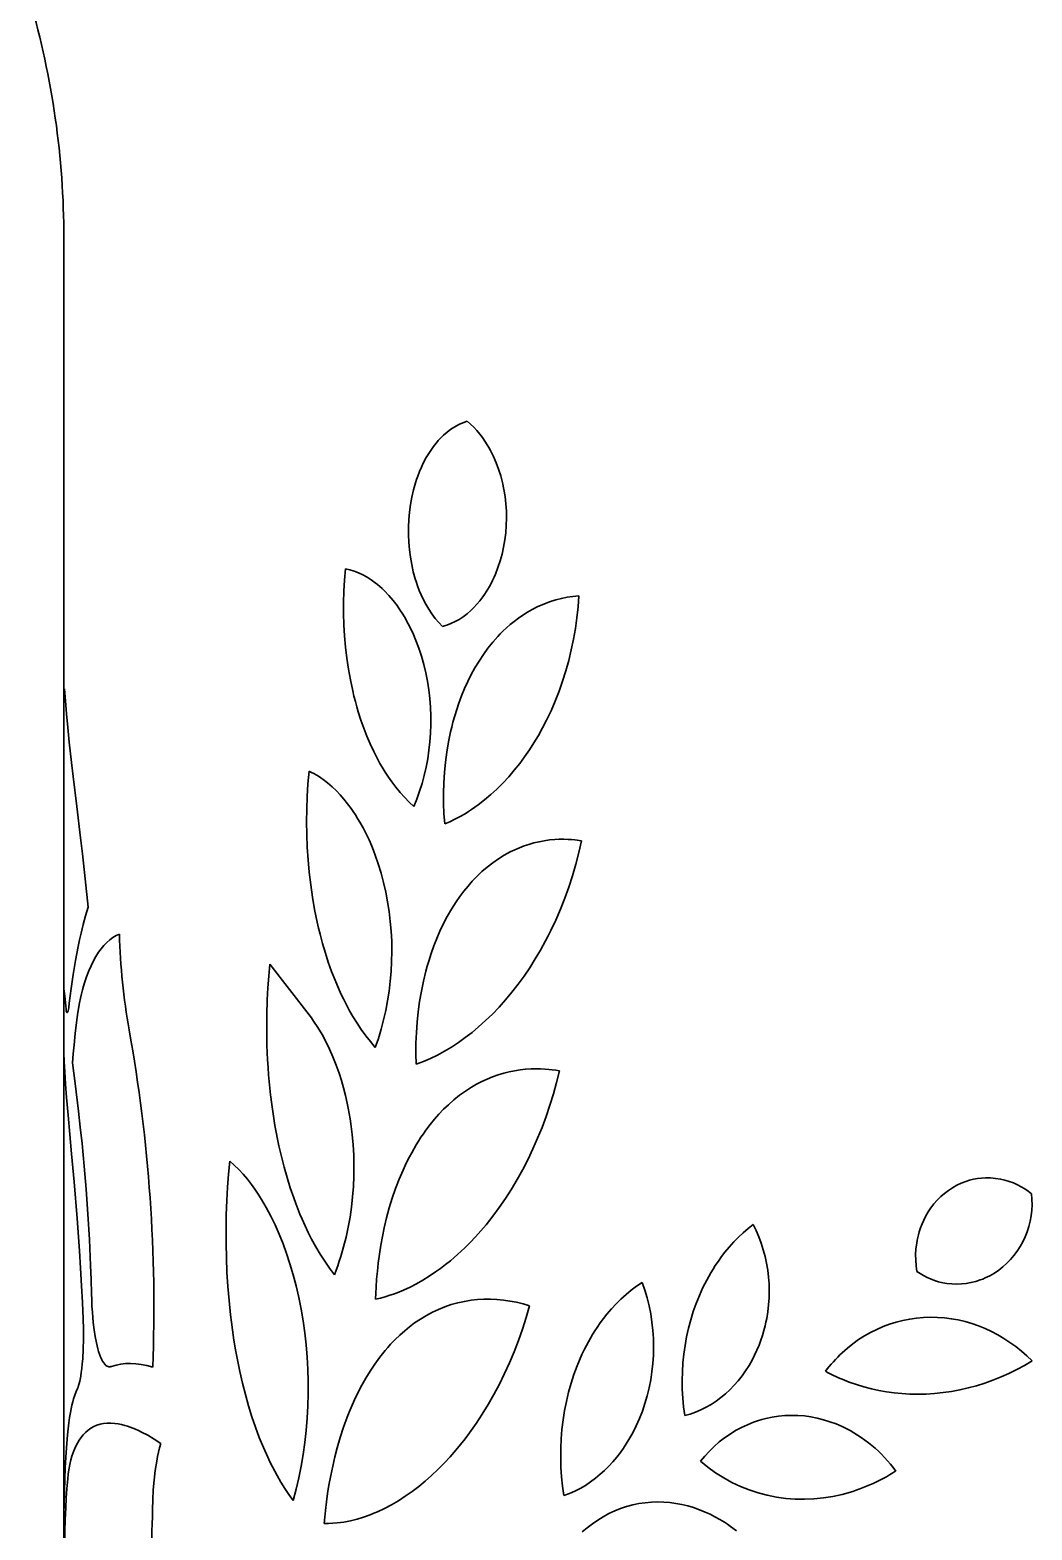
# Model space of a CAD drawing. Extents: x -234 to 1000, y -95 to 506.
# Drawn here: x 933.94 to 955.25, y 118.27 to 150.15 of the extents above; entities that cross this region are included whole.
import ezdxf

# ---------------------------------------------------------------- set-up
doc = ezdxf.new("R2010")
doc.units = 0
doc.header["$LTSCALE"] = 7
doc.header["$MEASUREMENT"] = 0
doc.layers.add('8', color=250, linetype='CONTINUOUS', lineweight=15)

msp = doc.modelspace()

# ---------------------------------------------------------------- linework, layer by layer
at = {"layer": '8', "lineweight": 30}
msp.add_line((934.6571, 66.9665), (934.6571, 145.7345), dxfattribs=at)
at = {"layer": '8', "lineweight": 30, "ltscale": 0.03407}
msp.add_line((939.8738, 129.2199), (939.0415, 130.2989), dxfattribs=at)
at = {"layer": '8', "lineweight": 30, "ltscale": 0.004396}
msp.add_line((934.6593, 128.4153), (934.6571, 128.2395), dxfattribs=at)
at = {"layer": '8', "lineweight": 30}
for points in [[(943.2352, 141.8396), (943.1459, 141.8073), (943.0586, 141.7677), (942.9735, 141.7211), (942.891, 141.6678), (942.8113, 141.6079), (942.7345, 141.5418), (942.661, 141.4698), (942.6199, 141.4256), (942.58, 141.3795), (942.5407, 141.331), (942.5027, 141.2807), (942.4309, 141.1761), (942.3643, 141.0656), (942.303, 140.9496), (942.2607, 140.8598), (942.2213, 140.7675), (942.185, 140.6728), (942.1598, 140.6004), (942.1362, 140.5269), (942.0943, 140.3769), (942.0593, 140.2235), (942.0312, 140.0672), (942.01, 139.9089), (941.9957, 139.749), (941.9884, 139.5882), (941.9879, 139.4271), (941.9944, 139.2664), (942.0078, 139.1065), (942.0281, 138.9482), (942.0553, 138.792), (942.0897, 138.637), (942.1312, 138.4853), (942.1546, 138.4109), (942.1797, 138.3376), (942.2159, 138.2417), (942.2552, 138.1481), (942.2976, 138.057), (942.3549, 137.9471), (942.4168, 137.8419), (942.4833, 137.742), (942.5542, 137.6477), (942.6294, 137.5596), (942.7088, 137.4781)], [(942.7088, 137.4781), (942.7545, 137.4898), (942.8, 137.5036), (942.8901, 137.5371), (942.9787, 137.5783), (943.0656, 137.6269), (943.1504, 137.6827), (943.2327, 137.7454), (943.3123, 137.8145), (943.3795, 137.8801), (943.4442, 137.9501), (943.5063, 138.0243), (943.5657, 138.1025), (943.6037, 138.1567), (943.6403, 138.2125), (943.7096, 138.3285), (943.7436, 138.3913), (943.776, 138.4554), (943.8071, 138.5217), (943.8367, 138.5893), (943.8904, 138.7271), (943.9374, 138.8692), (943.9776, 139.0147), (944.0108, 139.1633), (944.0368, 139.3142), (944.0557, 139.4668), (944.0675, 139.6207), (944.0719, 139.7752), (944.0692, 139.9297), (944.0592, 140.0837), (944.042, 140.2366), (944.0177, 140.3878), (943.9862, 140.5368), (943.9486, 140.6803), (943.9043, 140.8206), (943.8534, 140.9571), (943.7961, 141.0893), (943.7326, 141.2164), (943.6986, 141.278), (943.6631, 141.338), (943.6135, 141.4156), (943.5615, 141.4903), (943.507, 141.5618), (943.443, 141.6383), (943.3763, 141.7102), (943.307, 141.7774), (943.2352, 141.8396)], [(940.6452, 138.6997), (940.6253, 138.4633), (940.6122, 138.2258), (940.6058, 137.9876), (940.6062, 137.7492), (940.6134, 137.5111), (940.6274, 137.2736), (940.6481, 137.0373), (940.6757, 136.8026), (940.71, 136.57), (940.7513, 136.3399), (940.8004, 136.109), (940.8279, 135.9937), (940.8573, 135.8794), (940.8878, 135.7684), (940.9202, 135.6586), (940.9763, 135.4834), (941.0371, 135.3114), (941.1026, 135.1431), (941.1729, 134.9786), (941.2478, 134.8184), (941.3353, 134.6484), (941.3811, 134.5656), (941.4283, 134.4844), (941.4934, 134.3785), (941.561, 134.2756), (941.631, 134.1757), (941.7182, 134.0602), (941.8088, 133.9495), (941.9028, 133.8439), (942.0002, 133.7435), (942.1007, 133.6487)], [(942.1007, 133.6487), (942.1657, 133.8078), (942.2245, 133.9717), (942.2771, 134.1397), (942.3233, 134.3114), (942.3629, 134.4862), (942.396, 134.6636), (942.4225, 134.8431), (942.4422, 135.0242), (942.4553, 135.2065), (942.4615, 135.3894), (942.461, 135.5725), (942.4535, 135.7588), (942.439, 135.9443), (942.4175, 136.1286), (942.389, 136.3111), (942.3536, 136.4914), (942.3114, 136.6688), (942.2625, 136.8429), (942.207, 137.013), (942.1449, 137.1787), (942.0766, 137.3392), (942.04, 137.4177), (942.0018, 137.4946), (941.9625, 137.5695), (941.9217, 137.6427), (941.8649, 137.7379), (941.8056, 137.8299), (941.744, 137.9184), (941.6585, 138.0306), (941.5691, 138.1358), (941.4762, 138.2337), (941.428, 138.2802), (941.3791, 138.3246), (941.3303, 138.3662), (941.2808, 138.4057), (941.1937, 138.4689), (941.105, 138.5254), (941.0148, 138.575), (940.9234, 138.6174), (940.8312, 138.6525), (940.7383, 138.6799), (940.6452, 138.6997)], [(945.6104, 138.1269), (945.4857, 138.115), (945.3618, 138.0967), (945.239, 138.0719), (945.1177, 138.0408), (944.9893, 138.0003), (944.8629, 137.9527), (944.7389, 137.8981), (944.6175, 137.8365), (944.5182, 137.7799), (944.4208, 137.7187), (944.3256, 137.6529), (944.2327, 137.5827), (944.152, 137.5168), (944.0733, 137.4476), (943.9965, 137.3751), (943.9403, 137.3188), (943.8852, 137.2608), (943.7785, 137.1397), (943.6767, 137.0124), (943.5798, 136.8791), (943.488, 136.7403), (943.4012, 136.5962), (943.3233, 136.4541), (943.2501, 136.3078), (943.1816, 136.1576), (943.118, 136.0039), (943.0592, 135.8468), (943.0139, 135.7136), (942.9719, 135.5784), (942.9334, 135.4415), (942.9068, 135.3382), (942.882, 135.2342), (942.8589, 135.1282), (942.8378, 135.0215), (942.8013, 134.8074), (942.7725, 134.5912), (942.7511, 134.3735), (942.7373, 134.1547), (942.731, 133.9353), (942.7323, 133.7159), (942.741, 133.4969), (942.7572, 133.2786)], [(942.7572, 133.2786), (942.8667, 133.3257), (942.9754, 133.3778), (943.0832, 133.4347), (943.1901, 133.4963), (943.2607, 133.54), (943.3308, 133.5857), (943.4693, 133.6831), (943.6052, 133.7881), (943.7383, 133.9006), (943.8684, 134.0201), (943.9951, 134.1465), (944.1183, 134.2795), (944.2377, 134.4186), (944.3531, 134.5638), (944.4581, 134.7056), (944.5593, 134.8523), (944.6565, 135.0035), (944.7496, 135.159), (944.8385, 135.3187), (944.9231, 135.4822), (944.9718, 135.5821), (945.0188, 135.6832), (945.1079, 135.889), (945.1903, 136.0992), (945.2658, 136.3135), (945.3344, 136.5314), (945.3959, 136.7526), (945.4501, 136.9767), (945.497, 137.2032), (945.5366, 137.4319), (945.5687, 137.6623), (945.5933, 137.8941), (945.6104, 138.1269)], [(935.1726, 131.5073), (935.1094, 132.1123), (935.0507, 132.6417), (935.0111, 132.9862), (934.9326, 133.6523), (934.8574, 134.2844), (934.8221, 134.586), (934.7734, 135.0185), (934.7409, 135.3263), (934.7127, 135.6183), (934.6896, 135.893), (934.6721, 136.1499)], [(939.8727, 134.3981), (939.8493, 134.131), (939.8327, 133.8626), (939.823, 133.5934), (939.82, 133.3237), (939.8239, 133.054), (939.8345, 132.7849), (939.852, 132.5166), (939.8763, 132.2497), (939.9075, 131.9846), (939.9456, 131.7218), (939.9917, 131.4569), (940.0177, 131.3241), (940.0457, 131.1923), (940.0749, 131.0644), (940.1059, 130.9374), (940.1599, 130.7342), (940.2188, 130.5342), (940.2825, 130.3376), (940.3512, 130.1447), (940.4248, 129.9559), (940.511, 129.7544), (940.5564, 129.6557), (940.6032, 129.5586), (940.6679, 129.4315), (940.7353, 129.3072), (940.8054, 129.186), (940.8929, 129.0447), (940.9843, 128.9082), (941.0794, 128.7767), (941.1782, 128.6503), (941.2807, 128.5295)], [(941.2807, 128.5295), (941.3466, 128.7187), (941.4059, 128.9127), (941.4586, 129.1109), (941.5046, 129.3126), (941.5436, 129.5174), (941.5757, 129.7246), (941.6007, 129.9336), (941.6187, 130.1449), (941.6295, 130.3573), (941.6331, 130.5702), (941.6296, 130.7832), (941.6188, 130.9958), (941.6009, 131.2074), (941.5758, 131.4175), (941.5437, 131.6256), (941.5045, 131.8312), (941.4583, 132.0338), (941.4053, 132.2327), (941.3456, 132.4275), (941.2793, 132.6176), (941.2437, 132.7106), (941.2065, 132.8023), (941.1479, 132.937), (941.0858, 133.0681), (941.0204, 133.1953), (940.9517, 133.3185), (940.9062, 133.3949), (940.8595, 133.4694), (940.8131, 133.5397), (940.7656, 133.608), (940.6911, 133.7086), (940.6142, 133.8044), (940.5351, 133.8952), (940.454, 133.9807), (940.3615, 134.0692), (940.267, 134.1506), (940.1706, 134.2244), (940.0725, 134.2905), (939.9731, 134.3485), (939.923, 134.3743), (939.8727, 134.3981)], [(945.67, 132.9207), (945.5273, 132.9394), (945.4559, 132.9458), (945.3846, 132.9501), (945.2897, 132.9527), (945.195, 132.9517), (945.1006, 132.9471), (944.9879, 132.9369), (944.876, 132.9214), (944.7651, 132.9008), (944.6551, 132.875), (944.5464, 132.8441), (944.4451, 132.8103), (944.345, 132.772), (944.2464, 132.7293), (944.1494, 132.6823), (944.0856, 132.6486), (944.0225, 132.613), (943.8989, 132.5363), (943.7786, 132.4525), (943.6618, 132.3616), (943.5488, 132.2641), (943.4396, 132.1601), (943.3447, 132.0612), (943.2532, 131.9575), (943.1651, 131.8492), (943.0805, 131.7365), (942.9993, 131.6196), (942.9505, 131.5445), (942.903, 131.4678), (942.8123, 131.3103), (942.7274, 131.1474), (942.656, 130.9969), (942.5893, 130.8426), (942.5273, 130.6848), (942.4699, 130.5239), (942.4173, 130.36), (942.3867, 130.2562), (942.358, 130.1515), (942.306, 129.9393), (942.2614, 129.724), (942.224, 129.5061), (942.1939, 129.2861), (942.171, 129.0644), (942.1553, 128.8416), (942.1469, 128.6181), (942.1457, 128.3943), (942.1517, 128.1707)], [(942.1517, 128.1707), (942.2279, 128.1981), (942.304, 128.2277), (942.4558, 128.293), (942.6066, 128.3662), (942.7563, 128.4473), (942.9046, 128.536), (943.0512, 128.6322), (943.1959, 128.7355), (943.3386, 128.8458), (943.4789, 128.9628), (943.6276, 129.0966), (943.7731, 129.2377), (943.9151, 129.3859), (944.0536, 129.5408), (944.1881, 129.7023), (944.3186, 129.87), (944.4448, 130.0436), (944.5665, 130.2229), (944.6836, 130.4076), (944.7958, 130.5974), (944.9031, 130.792), (944.96, 130.901), (945.0153, 131.0113), (945.121, 131.2357), (945.2202, 131.4649), (945.3127, 131.6986), (945.3984, 131.9363), (945.477, 132.1777), (945.5486, 132.4224), (945.613, 132.6703), (945.67, 132.9207)], [(934.7733, 129.4702), (934.8113, 129.7783), (934.8553, 130.081), (934.9056, 130.3782), (934.9623, 130.6696), (934.9931, 130.8131), (935.0255, 130.955), (935.0715, 131.1419), (935.1205, 131.326), (935.1726, 131.5073)], [(935.8382, 130.9372), (935.7672, 130.9037), (935.6985, 130.8628), (935.6325, 130.8146), (935.569, 130.759), (935.5081, 130.6964), (935.4498, 130.6267), (935.3941, 130.55), (935.3384, 130.4623), (935.2856, 130.3672), (935.2357, 130.265), (935.1885, 130.1559), (935.1595, 130.082), (935.1317, 130.0054), (935.1031, 129.9205), (935.0758, 129.8326)], [(939.0415, 130.2989), (939.0174, 130.0458), (938.9986, 129.7914), (938.9848, 129.5361), (938.9747, 129.2174), (938.9725, 128.8982), (938.9781, 128.579), (938.9916, 128.2604), (939.0013, 128.1016), (939.013, 127.9432), (939.0317, 127.7328), (939.0539, 127.5234), (939.0797, 127.3152), (939.123, 127.0185), (939.1476, 126.871), (939.174, 126.7244), (939.2023, 126.5794), (939.2325, 126.4355), (939.2849, 126.207), (939.3423, 125.9817), (939.4049, 125.7598), (939.4726, 125.5418), (939.5455, 125.3281), (939.5882, 125.2114), (939.6326, 125.0961), (939.6772, 124.9858), (939.7233, 124.877), (939.7883, 124.7322), (939.8561, 124.5905), (939.9267, 124.4519), (940.0153, 124.2901), (940.108, 124.1333), (940.2048, 123.9819), (940.3058, 123.8361), (940.4109, 123.6961)], [(935.0758, 129.8326), (935.053, 129.752), (935.0315, 129.6669), (935.0104, 129.5737), (934.9905, 129.476), (934.9551, 129.2723), (934.924, 129.0541), (934.8969, 128.8232), (934.8735, 128.5811), (934.8582, 128.3931), (934.8446, 128.2003)], [(934.6571, 129.7123), (934.6579, 129.7395), (934.6586, 129.7436), (934.6589, 129.7447), (934.6592, 129.7451), (934.6594, 129.7452), (934.6596, 129.7452), (934.6598, 129.7452), (934.6601, 129.7448), (934.6613, 129.7421), (934.6655, 129.7207), (934.6778, 129.6202), (934.6974, 129.4103)], [(934.6974, 129.4103), (934.7043, 129.3439), (934.7099, 129.3089), (934.716, 129.2842), (934.7226, 129.2705), (934.7261, 129.268), (934.7297, 129.2683), (934.7334, 129.2716), (934.7379, 129.2792), (934.747, 129.3064), (934.7538, 129.3367), (934.7605, 129.3746), (934.7733, 129.4702)], [(940.4109, 123.6961), (940.4474, 123.7902), (940.4824, 123.8857), (940.5164, 123.9846), (940.5488, 124.0848), (940.6078, 124.2871), (940.6601, 124.4937), (940.7055, 124.7041), (940.7438, 124.9178), (940.7751, 125.1341), (940.7991, 125.3525), (940.816, 125.5723), (940.8256, 125.7932), (940.8279, 126.0144), (940.823, 126.2355), (940.8108, 126.456), (940.7913, 126.6752), (940.7636, 126.9003), (940.7468, 127.0126), (940.7281, 127.1242), (940.7077, 127.2339), (940.6854, 127.3427), (940.6482, 127.5052), (940.607, 127.6652), (940.5616, 127.8227), (940.5121, 127.9773), (940.4495, 128.1535), (940.3815, 128.3247), (940.3085, 128.4906), (940.2306, 128.6505), (940.1479, 128.804), (940.0607, 128.9504), (939.9693, 129.0892), (939.922, 129.1556), (939.8738, 129.2199)], [(935.0707, 122.755), (935.0539, 123.1088), (935.0351, 123.4594), (935.0128, 123.8325), (934.9887, 124.2006), (934.9378, 124.8941), (934.8735, 125.674), (934.8213, 126.2663), (934.7479, 127.089), (934.7163, 127.4649), (934.6946, 127.7478), (934.6772, 128.0112), (934.6661, 128.2216), (934.6593, 128.4153)], [(934.8446, 128.2003), (934.9, 127.7633), (934.9702, 127.1743), (935.0079, 126.8335), (935.0444, 126.4821), (935.0898, 126.0042), (935.1311, 125.5125), (935.1694, 124.9803), (935.2011, 124.4426), (935.2263, 123.8911), (935.2367, 123.5959), (935.2449, 123.2996)], [(945.1974, 128.0312), (945.1219, 128.0433), (945.0464, 128.0533), (944.9716, 128.0612), (944.8969, 128.0672), (944.7969, 128.0719), (944.6972, 128.0731), (944.5978, 128.0705), (944.4791, 128.0627), (944.3611, 128.0496), (944.2441, 128.0312), (944.1281, 128.0075), (944.0132, 127.9787), (943.8946, 127.943), (943.7775, 127.9017), (943.6622, 127.8548), (943.5488, 127.8025), (943.4374, 127.7449), (943.3281, 127.682), (943.2637, 127.6417), (943.2, 127.5997), (943.0753, 127.5101), (942.9542, 127.4136), (942.8368, 127.3103), (942.7345, 127.2117), (942.6354, 127.108), (942.5396, 126.9994), (942.4471, 126.8861), (942.3581, 126.7683), (942.3047, 126.6932), (942.2528, 126.6166), (942.201, 126.5367), (942.1507, 126.4552), (942.0554, 126.2895), (942.0071, 126.1994), (941.9603, 126.1078), (941.9151, 126.0145), (941.8714, 125.9198), (941.7889, 125.7266), (941.7128, 125.5285), (941.643, 125.3259), (941.5795, 125.1192), (941.5222, 124.9088), (941.4713, 124.6952), (941.4326, 124.5099), (941.3985, 124.3228), (941.3689, 124.1341), (941.3438, 123.944), (941.3254, 123.7742), (941.3105, 123.6036), (941.2991, 123.4325), (941.293, 123.3039), (941.2888, 123.1752)], [(941.2888, 123.1752), (941.3899, 123.1989), (941.4912, 123.2265), (941.5925, 123.258), (941.6685, 123.2841), (941.7443, 123.3123), (941.883, 123.3693), (942.021, 123.4332), (942.1583, 123.5038), (942.2947, 123.581), (942.43, 123.6647), (942.5639, 123.7545), (942.67, 123.8308), (942.7751, 123.9109), (942.879, 123.9947), (942.9562, 124.06), (943.0326, 124.1272), (943.1833, 124.2676), (943.3, 124.3839), (943.4145, 124.5047), (943.5268, 124.63), (943.6367, 124.7596), (943.7086, 124.8483), (943.7794, 124.9388), (943.9174, 125.125), (944.0505, 125.3179), (944.1785, 125.5171), (944.3012, 125.7224), (944.4183, 125.9333), (944.5298, 126.1494), (944.6353, 126.3706), (944.7348, 126.5965), (944.8281, 126.8266), (944.9151, 127.0608), (944.9956, 127.2986), (945.0696, 127.5399), (945.1368, 127.7841), (945.1974, 128.0312)], [(938.1882, 126.112), (938.1616, 125.8353), (938.1402, 125.5568), (938.124, 125.2771), (938.1124, 124.9723), (938.1068, 124.667), (938.1074, 124.3614), (938.114, 124.0561), (938.1268, 123.7514), (938.1456, 123.448), (938.1707, 123.1461), (938.202, 122.8464), (938.2217, 122.684), (938.2434, 122.5224), (938.2752, 122.3083), (938.3105, 122.0959), (938.3492, 121.8854), (938.4004, 121.6357), (938.4568, 121.3894), (938.5185, 121.1468), (938.5855, 120.9086), (938.6579, 120.6749), (938.7336, 120.4526), (938.8146, 120.2355), (938.901, 120.0241), (938.9927, 119.8186), (939.0417, 119.7163), (939.092, 119.6156), (939.1417, 119.5208), (939.1926, 119.4277), (939.2733, 119.2884), (939.357, 119.1534), (939.4439, 119.0229), (939.5339, 118.8971)], [(939.5339, 118.8971), (939.5969, 119.136), (939.6534, 119.3795), (939.703, 119.627), (939.7459, 119.8779), (939.7817, 120.1318), (939.8105, 120.3881), (939.8322, 120.6462), (939.8467, 120.9057), (939.854, 121.166), (939.8541, 121.4265), (939.847, 121.6868), (939.8327, 121.9463), (939.8112, 122.2045), (939.7826, 122.4609), (939.747, 122.7149), (939.7043, 122.9661), (939.6548, 123.2137), (939.5986, 123.4574), (939.5357, 123.6964), (939.4663, 123.9303), (939.3953, 124.1451), (939.3188, 124.3544), (939.237, 124.5575), (939.1501, 124.7539), (939.0584, 124.9431), (938.9622, 125.1242), (938.9124, 125.2116), (938.8616, 125.2967), (938.7923, 125.4066), (938.7214, 125.5121), (938.6489, 125.6131), (938.5601, 125.728), (938.4694, 125.8357), (938.377, 125.9358), (938.2832, 126.028), (938.1882, 126.112)], [(955.2396, 125.4182), (955.1686, 125.4721), (955.0946, 125.5219), (955.0181, 125.5674), (954.9394, 125.6082), (954.8522, 125.6469), (954.763, 125.6799), (954.6722, 125.707), (954.5802, 125.7282), (954.474, 125.7449), (954.4205, 125.7504), (954.367, 125.7538), (954.3134, 125.7552), (954.2598, 125.7546), (954.1742, 125.7494), (954.0892, 125.7391), (954.0049, 125.7238), (953.9216, 125.7034), (953.8396, 125.6779), (953.743, 125.6409), (953.649, 125.5969), (953.5582, 125.5462), (953.4708, 125.4891), (953.3874, 125.4259), (953.3082, 125.3569), (953.2336, 125.2824), (953.1638, 125.2028), (953.0991, 125.1184), (953.0398, 125.0297), (952.986, 124.9371), (952.9455, 124.8571), (952.9092, 124.7749), (952.877, 124.6908), (952.8491, 124.6049), (952.8328, 124.5469), (952.8185, 124.4883), (952.8061, 124.4291), (952.7957, 124.3694), (952.7807, 124.2492), (952.7737, 124.1281), (952.7746, 124.0069), (952.7834, 123.886), (952.8001, 123.7661)], [(952.8001, 123.7661), (952.87, 123.7197), (952.9424, 123.6772), (953.0169, 123.639), (953.0931, 123.6051), (953.1771, 123.5735), (953.263, 123.5472), (953.3502, 123.5262), (953.4384, 123.5106), (953.5405, 123.4996), (953.6432, 123.4958), (953.746, 123.4993), (953.8485, 123.5101), (953.9501, 123.528), (954.0506, 123.5531), (954.1493, 123.5851), (954.201, 123.6048), (954.252, 123.6265), (954.3519, 123.6754), (954.4483, 123.7315), (954.541, 123.7944), (954.6294, 123.8639), (954.7132, 123.9396), (954.792, 124.021), (954.8654, 124.1079), (954.9331, 124.1998), (954.9949, 124.2962), (955.0509, 124.3976), (955.1003, 124.5028), (955.1429, 124.6112), (955.1785, 124.7223), (955.207, 124.8357), (955.2283, 124.9508), (955.2422, 125.0671), (955.2488, 125.1841), (955.2479, 125.3013), (955.2396, 125.4182)], [(949.3158, 124.7633), (949.2093, 124.6782), (949.1058, 124.5885), (949.0057, 124.4941), (948.9057, 124.3919), (948.8096, 124.2851), (948.7175, 124.1742), (948.6462, 124.0818), (948.5775, 123.9867), (948.5116, 123.8892), (948.464, 123.8146), (948.4179, 123.7386), (948.3307, 123.5832), (948.25, 123.4235), (948.1749, 123.2573), (948.1066, 123.0873), (948.0453, 122.9139), (947.991, 122.7374), (947.9436, 122.5581), (947.9034, 122.3766), (947.8702, 122.1932), (947.8441, 122.0082), (947.8252, 121.8221), (947.8134, 121.6351), (947.8088, 121.4478), (947.8114, 121.2604), (947.8211, 121.0734), (947.8379, 120.8871), (947.8619, 120.7019)], [(947.8619, 120.7019), (947.978, 120.7345), (948.0926, 120.7747), (948.2054, 120.8224), (948.3159, 120.8773), (948.4238, 120.9393), (948.5288, 121.008), (948.6305, 121.0832), (948.7287, 121.1646), (948.8232, 121.2519), (948.9135, 121.3449), (948.9996, 121.4432), (949.0811, 121.5465), (949.1579, 121.6544), (949.2298, 121.7668), (949.2966, 121.8831), (949.3496, 121.9858), (949.3987, 122.0909), (949.4437, 122.1984), (949.4847, 122.3079), (949.5176, 122.4068), (949.5471, 122.5071), (949.5732, 122.6085), (949.5906, 122.6853), (949.6061, 122.7626), (949.6297, 122.9083), (949.6465, 123.0552), (949.6565, 123.2029), (949.6595, 123.351), (949.6555, 123.4991), (949.6447, 123.6467), (949.627, 123.7935), (949.6024, 123.9391), (949.5711, 124.083), (949.533, 124.2248), (949.4883, 124.3642), (949.4372, 124.5006), (949.3796, 124.6338), (949.3158, 124.7633)], [(946.9583, 123.5321), (946.84, 123.4522), (946.725, 123.3664), (946.6136, 123.2749), (946.5058, 123.1777), (946.4017, 123.0753), (946.3016, 122.9677), (946.2056, 122.8552), (946.1337, 122.7645), (946.0644, 122.6711), (945.9977, 122.575), (945.9494, 122.5014), (945.9025, 122.4264), (945.8134, 122.2725), (945.7304, 122.1138), (945.6748, 121.9977), (945.6224, 121.8795), (945.5732, 121.7592), (945.5386, 121.6682), (945.5057, 121.5761), (945.4744, 121.4824), (945.4449, 121.3877), (945.3917, 121.1968), (945.3458, 121.003), (945.3072, 120.8067), (945.2759, 120.6085), (945.2521, 120.4087), (945.2356, 120.2078), (945.2265, 120.0061), (945.2247, 119.8042), (945.2303, 119.6025), (945.2433, 119.4013), (945.2636, 119.2011), (945.2913, 119.0023)], [(945.2913, 119.0023), (945.4084, 119.0451), (945.524, 119.0955), (945.6376, 119.1533), (945.749, 119.2183), (945.8578, 119.2902), (945.9638, 119.3687), (946.0667, 119.4535), (946.1586, 119.5372), (946.2475, 119.6257), (946.3331, 119.719), (946.4155, 119.8168), (946.4943, 119.9189), (946.5572, 120.007), (946.6176, 120.0978), (946.6752, 120.1911), (946.7167, 120.2626), (946.7565, 120.3355), (946.8315, 120.4848), (946.8998, 120.6386), (946.9615, 120.7964), (947.0162, 120.9577), (947.064, 121.1221), (947.1047, 121.2891), (947.1386, 121.4607), (947.165, 121.6342), (947.1839, 121.809), (947.1953, 121.9847), (947.199, 122.1609), (947.1952, 122.3371), (947.1838, 122.5129), (947.1647, 122.6877), (947.1382, 122.8612), (947.1042, 123.0328), (947.0628, 123.2021), (947.0142, 123.3687), (946.9583, 123.5321)], [(935.2449, 123.2996), (935.2493, 123.1607), (935.2555, 123.0301), (935.2637, 122.9013), (935.2728, 122.788), (935.2836, 122.677), (935.3018, 122.5253), (935.3237, 122.3812), (935.3493, 122.2465), (935.3786, 122.1232), (935.3956, 122.0636), (935.4137, 122.0081), (935.4308, 121.9619), (935.4488, 121.9194), (935.4648, 121.8863), (935.4814, 121.8563), (935.5044, 121.8211), (935.5283, 121.7919), (935.5531, 121.7689), (935.5818, 121.7507), (935.5965, 121.7447), (935.6113, 121.7408), (935.6261, 121.739), (935.641, 121.7392), (935.6564, 121.7417), (935.6719, 121.7463)], [(944.5623, 123.0352), (944.4238, 123.0758), (944.2849, 123.1097), (944.1457, 123.1368), (944.0065, 123.1571), (943.8674, 123.1704), (943.7288, 123.1767), (943.5907, 123.1759), (943.4536, 123.1681), (943.3174, 123.1533), (943.1755, 123.13), (943.0353, 123.099), (942.897, 123.0602), (942.7608, 123.0138), (942.6269, 122.9598), (942.4956, 122.8984), (942.3671, 122.8297), (942.2414, 122.7538), (942.1187, 122.671), (942.0111, 122.5906), (941.9061, 122.5048), (941.8039, 122.4138), (941.7045, 122.3178), (941.6081, 122.2169), (941.5496, 122.1517), (941.4923, 122.0847), (941.4356, 122.0153), (941.3801, 121.9441), (941.2734, 121.7976), (941.1715, 121.6446), (941.0829, 121.4999), (940.9985, 121.3505), (940.9182, 121.1966), (940.8421, 121.0385), (940.7701, 120.8764), (940.7271, 120.7732), (940.6859, 120.6686), (940.6081, 120.4555), (940.5367, 120.2375), (940.4717, 120.0151), (940.4211, 119.8214), (940.375, 119.6251), (940.3335, 119.4265), (940.2966, 119.2259), (940.2676, 119.046), (940.2422, 118.8649), (940.2203, 118.6828), (940.2061, 118.5455), (940.194, 118.4078)], [(940.194, 118.4078), (940.2856, 118.4085), (940.3777, 118.4128), (940.4705, 118.4208), (940.5404, 118.4291), (940.6105, 118.4395), (940.7514, 118.4663), (940.8926, 118.5011), (941.0338, 118.5437), (941.1749, 118.594), (941.2501, 118.6239), (941.3252, 118.656), (941.4749, 118.7264), (941.6239, 118.805), (941.7719, 118.8916), (941.9186, 118.9861), (942.0637, 119.0881), (942.2072, 119.1975), (942.3446, 119.3107), (942.4801, 119.4303), (942.6133, 119.5563), (942.744, 119.6884), (942.8722, 119.8263), (942.9976, 119.97), (943.0958, 120.0888), (943.192, 120.211), (943.2863, 120.3365), (943.3556, 120.4328), (943.4236, 120.5307), (943.556, 120.7317), (943.6832, 120.939), (943.8049, 121.1524), (943.921, 121.3715), (944.0313, 121.5959), (944.1357, 121.8253), (944.2338, 122.0593), (944.3257, 122.2976), (944.4112, 122.5399), (944.4901, 122.7859), (944.5623, 123.0352)], [(955.2489, 121.8632), (955.1385, 121.9706), (955.0232, 122.0724), (954.9035, 122.1685), (954.7798, 122.2585), (954.6523, 122.3421), (954.5214, 122.419), (954.3871, 122.4894), (954.2499, 122.5528), (954.1101, 122.6091), (953.9681, 122.6581), (953.8242, 122.6996), (953.6788, 122.7337), (953.5322, 122.76), (953.3848, 122.7786), (953.2369, 122.7894), (953.089, 122.7924), (952.9413, 122.7874), (952.7943, 122.7746), (952.6486, 122.7539), (952.5042, 122.7254), (952.3615, 122.6892), (952.221, 122.6453), (952.083, 122.5939), (951.9477, 122.5351), (951.8155, 122.4691), (951.6868, 122.396), (951.5617, 122.3161), (951.4406, 122.2296), (951.3238, 122.1367), (951.2114, 122.0376)], [(934.946, 121.2772), (934.9584, 121.3059), (934.9707, 121.3416), (934.9827, 121.3839), (934.9942, 121.4319), (935.0154, 121.5418), (935.0272, 121.6187), (935.0379, 121.7011), (935.0487, 121.8011), (935.0579, 121.9061), (935.0705, 122.1125), (935.0768, 122.3263), (935.0769, 122.5421), (935.0707, 122.755)], [(951.2114, 121.4738), (951.3632, 121.4144), (951.5174, 121.3609), (951.6737, 121.3135), (951.8319, 121.2722), (951.9916, 121.2372), (952.1545, 121.208), (952.3186, 121.1853), (952.4836, 121.1691), (952.6493, 121.1593), (952.8155, 121.1559), (952.9957, 121.1595), (953.176, 121.1706), (953.3561, 121.1892), (953.5358, 121.2151), (953.7147, 121.2485), (953.8927, 121.289), (954.0694, 121.3368), (954.2446, 121.3916), (954.4179, 121.4535), (954.5893, 121.5222), (954.7582, 121.5976), (954.9247, 121.6797), (955.0883, 121.7683), (955.2489, 121.8632)], [(934.6721, 119.0932), (934.6794, 119.3487), (934.6887, 119.5952), (934.6994, 119.8111), (934.7124, 120.018), (934.7348, 120.2906), (934.7484, 120.4204), (934.7635, 120.5443), (934.7798, 120.6592), (934.7977, 120.7678), (934.8283, 120.9203), (934.8452, 120.9905), (934.8631, 121.0566), (934.8888, 121.138), (934.9164, 121.2117), (934.946, 121.2772)], [(936.7174, 120.1088), (936.5776, 120.2007), (936.4412, 120.282), (936.3086, 120.3527), (936.2438, 120.3839), (936.18, 120.4124), (936.0644, 120.4579), (936.008, 120.4771), (935.9526, 120.4938), (935.8804, 120.5122), (935.81, 120.5263), (935.7415, 120.536), (935.6587, 120.5418), (935.579, 120.5407), (935.5025, 120.5327), (935.4293, 120.5176), (935.3594, 120.4956), (935.2929, 120.4666), (935.2323, 120.4322), (935.1748, 120.3915), (935.1205, 120.3443), (935.0694, 120.2909), (935.0214, 120.2312), (934.9839, 120.1767), (934.9486, 120.1179), (934.9154, 120.0549), (934.892, 120.0049), (934.8698, 119.9526), (934.8289, 119.841)], [(951.2114, 120.4676), (951.0815, 120.5236), (950.9495, 120.5724), (950.8156, 120.6139), (950.6804, 120.6478), (950.544, 120.6742), (950.4068, 120.6929), (950.2693, 120.7038), (950.1317, 120.7069), (949.9945, 120.7021), (949.858, 120.6894), (949.7226, 120.6689), (949.5886, 120.6405), (949.4992, 120.6171), (949.4109, 120.5902), (949.3235, 120.5598), (949.2587, 120.5348), (949.1945, 120.508), (949.0685, 120.4486), (948.9455, 120.382), (948.8261, 120.3083), (948.7103, 120.2277), (948.5985, 120.1406), (948.491, 120.0471), (948.3879, 119.9475), (948.2894, 119.8422), (948.1957, 119.7314)], [(936.5419, 118.702), (936.5475, 118.9138), (936.5594, 119.1243), (936.5778, 119.3321), (936.6026, 119.536), (936.634, 119.7344), (936.6525, 119.8319), (936.6726, 119.9274), (936.6941, 120.0193), (936.7174, 120.1088)], [(934.8289, 119.841), (934.8053, 119.7583), (934.784, 119.6608), (934.765, 119.5495), (934.7523, 119.4579), (934.7408, 119.36), (934.7213, 119.1476), (934.7078, 118.9492), (934.6969, 118.7373), (934.6875, 118.4939), (934.6802, 118.2384), (934.6741, 117.9397), (934.6667, 117.3139), (934.6636, 116.6901), (934.6629, 116.058)], [(948.9611, 118.2523), (948.8355, 118.347), (948.7712, 118.3917), (948.7061, 118.4346), (948.607, 118.4954), (948.506, 118.552), (948.4035, 118.6042), (948.2996, 118.6519), (948.1767, 118.7017), (948.0524, 118.7452), (947.9267, 118.7821), (947.8001, 118.8125), (947.6728, 118.8361), (947.5451, 118.8529), (947.4172, 118.8629), (947.2893, 118.8659), (947.1547, 118.8616), (947.0208, 118.8495), (946.888, 118.8297), (946.7566, 118.8022), (946.6269, 118.7671), (946.4993, 118.7245), (946.3739, 118.6744), (946.2512, 118.6171), (946.1312, 118.5527), (946.0143, 118.4814), (945.9007, 118.4033), (945.7906, 118.3188), (945.6842, 118.2281)]]:
    msp.add_lwpolyline(points, dxfattribs=at)
for centre, radius, start, end in [((916.6571, 145.7344), 18, 0.00002, 16.26019), ((941.3283, 135.704), 6.6711, 176.16705, 180.1966), ((950.6847, 131.3965), 14.8527, 181.77175, 189.6758), ((903.5079, 123.0086), 33.0651, 357.78277, 10.264), ((953.3237, 119.7643), 3.1033, 132.89752, 142.75614), ((952.8147, 125.3438), 4.189, 242.0799, 247.49562), ((949.9278, 117.7579), 2.9991, 36.0679, 64.6543), ((950.376, 122.2587), 3.3372, 229.21548, 284.49287), ((950.2641, 122.7564), 3.8481, 284.25113, 302.86894), ((911.3851, 119.6239), 23.293, 357.57217, 358.69447), ((914.7029, 118.946), 21.8402, 352.99719, 359.35968)]:
    msp.add_arc(centre, radius, start, end, dxfattribs=at)
msp.add_ellipse((940.1233, 112.955), major_axis=(4.5663, -8.7406), ratio=0.3107836, start_param=2.8455652, end_param=3.1006877, dxfattribs=at)

doc.saveas('drawing.dxf')
